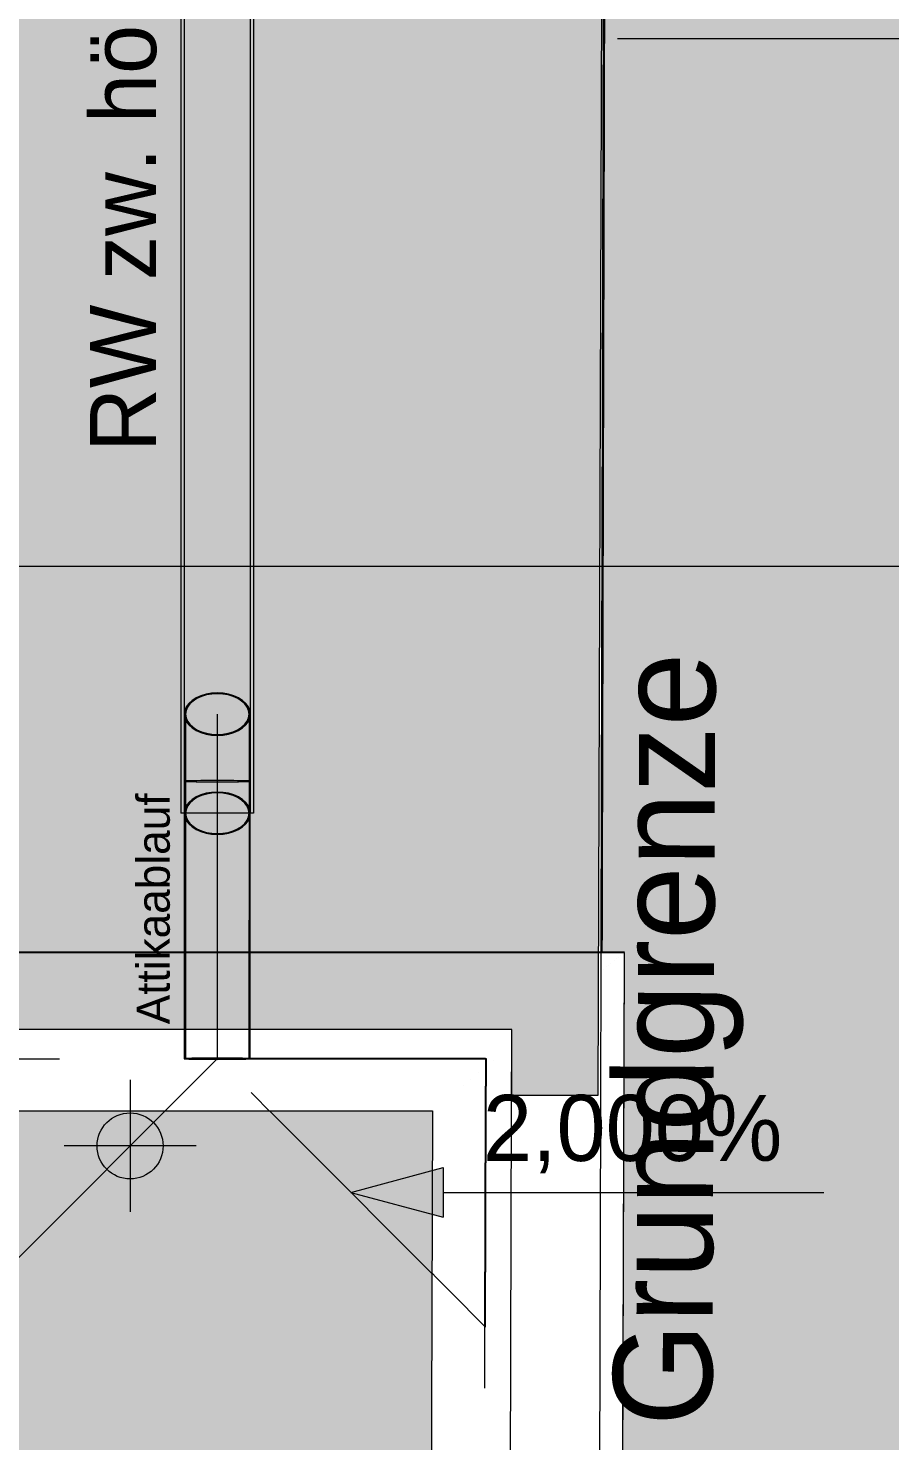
# Model space of a CAD drawing. Header units: metres. Extents: x -3 to 171, y -23 to 41.
# Drawn here: x 18.107 to 19.412, y -5.123 to -2.984 of the extents above; entities that cross this region are included whole.
import ezdxf

# ---------------------------------------------------------------- set-up
doc = ezdxf.new("R2010")
doc.units = ezdxf.units.M
doc.header["$MEASUREMENT"] = 0
doc.set_wipeout_variables(frame=1)
for name, pattern in [('Achse', [0.004, 0.002, -0.001, 0, -0.001]), ('Punkt 1_1', [0.075, 0.025, -0.05]), ('Strichlinie weit', [0.004, 0.003, -0.001]), ('Untersicht', [0.001, 0.0005, -0.0005]), ('Wipeout_Contour', [1, 0, -1])]:
    doc.linetypes.add(name, pattern=pattern)
for name, color, linetype in [('6._Dach PP STG1_1_000 Achsraster', 7, 'Continuous'), ('6._Dach PP STG1_1_140 Brüstung', 7, 'Continuous'), ('6._Dach PP STG1_1_210 Decke', 7, 'Continuous'), ('6._Dach PP STG1_1_220 Bodenaufbau - Außen_ Gefälle', 7, 'Continuous'), ('6._Dach PP STG1_1_221 Bodenaufbau - Abdichtung', 7, 'Continuous'), ('6._Dach PP STG1_1_330 Dachaufbau', 7, 'Continuous'), ('6._Dach PP STG1_1_611 Entwässerung', 7, 'Continuous'), ('6._Dach PP STG1_1_725 Nachbarbebauung', 7, 'Continuous'), ('6._Dach PP STG1_1_840 Baulinien', 7, 'Continuous'), ('6._Dach PP STG1_1_844 Umriss 2D', 7, 'Continuous'), ('6._Dach PP STG1_1_950 Polierplan Bemaßung', 7, 'Continuous'), ('6._Dach PP STG1_1_955 Polierplan Beschriftung', 7, 'Continuous')]:
    doc.layers.add(name, color=color, linetype=linetype)
doc.styles.add('ERSTELLTER_STIL_2', font='')
doc.styles.get('ERSTELLTER_STIL_2').set_extended_font_data('Eurostile')
doc.linetypes.add('Grenze Bundesland', pattern='A,0,[2,415_260415_PP_VA_1_9 DD STG11.Shx,S=1.5873e-05,R=0,X=0,Y=0],-0.003,0', length=0.003)
doc.linetypes.add('Grenze Grundstück', pattern='A,0,[1,415_260415_PP_VA_1_9 DD STG11.Shx,S=0.00031746,R=0,X=0,Y=0],-0.04,0', length=0.04)

msp = doc.modelspace()

# ---------------------------------------------------------------- hatches: boundary and pattern name
at = {"layer": '6._Dach PP STG1_1_220 Bodenaufbau - Außen_ Gefälle', "linetype": 'Continuous', "lineweight": 0, "true_color": 0x323232}
h = msp.add_hatch(color=250, dxfattribs=at)
h.paths.add_polyline_path([(6.565, -4.5433), (0.1867, -4.5433), (0.2083, -10.4546), (6.43, -10.4546), (6.43, -14.87), (12.38, -14.87), (12.38, -10.4546), (18.8202, -10.4546), (18.8399, -4.5433), (12.4199, -4.5433), (12.415, -1.67), (6.565, -1.67)])
h.paths.add_polyline_path([(6.495, -7.395), (8.015, -7.395), (8.015, -7.605), (8.745, -7.605), (8.745, -6.215), (7.975, -6.215), (7.975, -5.885), (8.745, -5.885), (8.745, -3.865), (11.105, -3.865), (11.105, -6.245), (11.105, -7.605), (11.5565, -7.605), (11.5565, -8.955), (6.495, -8.955)], flags=0)
at = {"layer": '6._Dach PP STG1_1_725 Nachbarbebauung', "linetype": 'Continuous', "lineweight": 0, "true_color": 0x1f1f1f}
msp.add_hatch(color=250, dxfattribs=at).paths.add_polyline_path([(18.9876, -0.0005), (18.958, -11.4452), (22.9775, -11.4791), (22.9775, -0.0038)])
at = {"layer": '6._Dach PP STG1_1_950 Polierplan Bemaßung', "linetype": 'Continuous', "lineweight": 0, "true_color": 0x000000}
msp.add_hatch(color=18, dxfattribs=at).paths.add_polyline_path([(18.2615, -4.6764), (18.2115, -4.6764), (18.2153, -4.6956), (18.2261, -4.7118), (18.2423, -4.7226), (18.2615, -4.7264)])

# ---------------------------------------------------------------- linework, layer by layer
at = {"layer": '6._Dach PP STG1_1_000 Achsraster', "color": 5, "linetype": 'Achse', "lineweight": 0, "ltscale": 1000}
msp.add_line((-1.5, -3), (21, -3), dxfattribs=at)
at = {"layer": '6._Dach PP STG1_1_210 Decke', "color": 7, "linetype": 'Continuous', "lineweight": 13, "ltscale": 1000, "true_color": 0xf4f4f4, "flags": 128}
msp.add_lwpolyline([(6.525, -4.5), (0.1465, -4.5), (0.1685, -10.5128), (6.39, -10.5128), (6.39, -14.87), (12.42, -14.87), (12.42, -10.4946), (18.82, -10.4946), (18.84, -4.5), (12.455, -4.5), (12.455, -1.6283), (6.525, -1.6283)], close=True, dxfattribs=at)
at = {"layer": '6._Dach PP STG1_1_220 Bodenaufbau - Außen_ Gefälle', "color": 7, "linetype": 'Continuous', "lineweight": 13, "ltscale": 1000, "flags": 128}
msp.add_lwpolyline([(6.565, -4.5433), (0.1867, -4.5433), (0.2083, -10.4546), (6.43, -10.4546), (6.43, -14.87), (12.38, -14.87), (12.38, -10.4546), (18.8202, -10.4546), (18.8399, -4.5433), (12.4199, -4.5433), (12.415, -1.67), (6.565, -1.67)], close=True, dxfattribs=at)
at = {"layer": '6._Dach PP STG1_1_611 Entwässerung', "color": 14, "linetype": 'Achse', "lineweight": 13, "ltscale": 1000, "true_color": 0xa80000}
msp.add_line((18.4486, -1.1327), (18.4486, -4.1727), dxfattribs=at)
at = {"layer": '6._Dach PP STG1_1_611 Entwässerung', "color": 171, "linetype": 'Continuous', "lineweight": 13, "ltscale": 1000, "true_color": 0x6c6cff}
for p, q in [((18.3437, -4.0227), (18.3437, -4.1727)), ((18.4437, -4.1727), (18.4437, -4.0227))]:
    msp.add_line(p, q, dxfattribs=at)
at = {"layer": '6._Dach PP STG1_1_611 Entwässerung', "color": 171, "linetype": 'Grenze Bundesland', "lineweight": 13, "ltscale": 1000, "true_color": 0x6c6cff}
for p, q in [((18.3457, -4.0227), (18.3457, -4.1727)), ((18.4417, -4.0227), (18.4417, -4.1727))]:
    msp.add_line(p, q, dxfattribs=at)
at = {"layer": '6._Dach PP STG1_1_611 Entwässerung', "color": 7, "linetype": 'Strichlinie weit', "lineweight": 13, "ltscale": 1000}
msp.add_line((18.3937, -4.0227), (18.3937, -4.1727), dxfattribs=at)
at = {"layer": '6._Dach PP STG1_1_611 Entwässerung', "color": 171, "linetype": 'Continuous', "lineweight": 13, "ltscale": 1000, "true_color": 0x6c6cff, "flags": 128}
for points in [[(18.3386, -1.1327), (18.3386, -4.1727)], [(18.3436, -1.1327), (18.3436, -4.1727)], [(18.4436, -1.1327), (18.4436, -4.1727)], [(18.4486, -1.1327), (18.4486, -4.1727)], [(18.3436, -4.1727), (18.3386, -4.1727)], [(18.4436, -4.1727), (18.3436, -4.1727)], [(18.4486, -4.1727), (18.4436, -4.1727)]]:
    msp.add_lwpolyline(points, dxfattribs=at)
for points in [[(18.3937, -4.0549), (18.4024, -4.0544), (18.4108, -4.0529), (18.4187, -4.0506), (18.4258, -4.0473), (18.432, -4.0434), (18.437, -4.0388), (18.4407, -4.0337), (18.4429, -4.0283), (18.4437, -4.0227), (18.4429, -4.0171), (18.4407, -4.0117), (18.437, -4.0066), (18.432, -4.0021), (18.4258, -3.9981), (18.4187, -3.9949), (18.4108, -3.9925), (18.4024, -3.9911), (18.3937, -3.9906), (18.385, -3.9911), (18.3766, -3.9925), (18.3687, -3.9949), (18.3616, -3.9981), (18.3554, -4.0021), (18.3504, -4.0066), (18.3467, -4.0117), (18.3445, -4.0171), (18.3437, -4.0227), (18.3445, -4.0283), (18.3467, -4.0337), (18.3504, -4.0388), (18.3554, -4.0434), (18.3616, -4.0473), (18.3687, -4.0505), (18.3766, -4.0529), (18.385, -4.0544)], [(18.3937, -4.1253), (18.4024, -4.1252), (18.4108, -4.1252), (18.4187, -4.1251), (18.4258, -4.125), (18.432, -4.1249), (18.437, -4.1248), (18.4407, -4.1246), (18.4429, -4.1244), (18.4437, -4.1243), (18.4429, -4.1241), (18.4407, -4.1239), (18.437, -4.1238), (18.432, -4.1236), (18.4258, -4.1235), (18.4187, -4.1234), (18.4108, -4.1233), (18.4024, -4.1233), (18.3937, -4.1233), (18.385, -4.1233), (18.3766, -4.1233), (18.3687, -4.1234), (18.3615, -4.1235), (18.3554, -4.1236), (18.3504, -4.1238), (18.3467, -4.1239), (18.3444, -4.1241), (18.3437, -4.1243), (18.3444, -4.1244), (18.3467, -4.1246), (18.3504, -4.1248), (18.3554, -4.1249), (18.3615, -4.125), (18.3687, -4.1251), (18.3766, -4.1252), (18.385, -4.1252)]]:
    msp.add_lwpolyline(points, close=True, dxfattribs=at)
at = {"layer": '6._Dach PP STG1_1_611 Entwässerung', "color": 171, "linetype": 'Strichlinie weit', "lineweight": 13, "ltscale": 1000, "true_color": 0x6c6cff, "flags": 128}
for points in [[(18.3937, -4.0536), (18.402, -4.0531), (18.4101, -4.0517), (18.4177, -4.0494), (18.4245, -4.0464), (18.4305, -4.0426), (18.4353, -4.0381), (18.4388, -4.0333), (18.441, -4.0281), (18.4417, -4.0227), (18.441, -4.0174), (18.4388, -4.0122), (18.4353, -4.0073), (18.4305, -4.0029), (18.4246, -3.9991), (18.4177, -3.996), (18.4101, -3.9937), (18.402, -3.9923), (18.3937, -3.9919), (18.3854, -3.9923), (18.3773, -3.9937), (18.3697, -3.996), (18.3628, -3.9991), (18.3569, -4.0029), (18.3521, -4.0073), (18.3486, -4.0122), (18.3464, -4.0174), (18.3457, -4.0227), (18.3464, -4.0281), (18.3486, -4.0333), (18.3521, -4.0381), (18.3569, -4.0425), (18.3628, -4.0463), (18.3697, -4.0494), (18.3773, -4.0517), (18.3854, -4.0531)], [(18.3937, -4.1252), (18.402, -4.1252), (18.4101, -4.1252), (18.4177, -4.1251), (18.4245, -4.125), (18.4305, -4.1249), (18.4353, -4.1247), (18.4388, -4.1246), (18.441, -4.1244), (18.4417, -4.1243), (18.441, -4.1241), (18.4388, -4.1239), (18.4353, -4.1238), (18.4305, -4.1236), (18.4245, -4.1235), (18.4177, -4.1234), (18.4101, -4.1234), (18.402, -4.1233), (18.3937, -4.1233), (18.3854, -4.1233), (18.3773, -4.1234), (18.3697, -4.1234), (18.3628, -4.1235), (18.3569, -4.1236), (18.3521, -4.1238), (18.3486, -4.1239), (18.3464, -4.1241), (18.3457, -4.1243), (18.3464, -4.1244), (18.3486, -4.1246), (18.3521, -4.1247), (18.3569, -4.1249), (18.3628, -4.125), (18.3697, -4.1251), (18.3773, -4.1252), (18.3854, -4.1252)], [(18.3937, -4.2049), (18.4024, -4.2044), (18.4108, -4.2029), (18.4187, -4.2006), (18.4258, -4.1973), (18.432, -4.1934), (18.437, -4.1888), (18.4407, -4.1837), (18.4429, -4.1783), (18.4437, -4.1727), (18.4429, -4.1671), (18.4407, -4.1617), (18.437, -4.1566), (18.432, -4.1521), (18.4258, -4.1481), (18.4187, -4.1449), (18.4108, -4.1425), (18.4024, -4.1411), (18.3937, -4.1406), (18.385, -4.1411), (18.3766, -4.1425), (18.3687, -4.1449), (18.3615, -4.1481), (18.3554, -4.1521), (18.3504, -4.1566), (18.3467, -4.1617), (18.3444, -4.1671), (18.3437, -4.1727), (18.3444, -4.1783), (18.3467, -4.1837), (18.3504, -4.1888), (18.3554, -4.1934), (18.3615, -4.1973), (18.3687, -4.2005), (18.3766, -4.2029), (18.385, -4.2044)], [(18.3937, -4.2036), (18.402, -4.2031), (18.4101, -4.2017), (18.4177, -4.1994), (18.4245, -4.1964), (18.4305, -4.1926), (18.4353, -4.1881), (18.4388, -4.1833), (18.441, -4.1781), (18.4417, -4.1727), (18.441, -4.1674), (18.4388, -4.1622), (18.4353, -4.1573), (18.4305, -4.1529), (18.4245, -4.1491), (18.4177, -4.146), (18.4101, -4.1437), (18.402, -4.1423), (18.3937, -4.1419), (18.3854, -4.1423), (18.3773, -4.1437), (18.3697, -4.146), (18.3628, -4.1491), (18.3569, -4.1529), (18.3521, -4.1573), (18.3486, -4.1622), (18.3464, -4.1674), (18.3457, -4.1727), (18.3464, -4.1781), (18.3486, -4.1833), (18.3521, -4.1881), (18.3569, -4.1925), (18.3628, -4.1963), (18.3697, -4.1994), (18.3773, -4.2017), (18.3853, -4.2031)]]:
    msp.add_lwpolyline(points, close=True, dxfattribs=at)
at = {"layer": '6._Dach PP STG1_1_725 Nachbarbebauung', "color": 8, "linetype": 'Continuous', "lineweight": 13, "ltscale": 1000, "flags": 128}
msp.add_lwpolyline([(22.9775, -0.0038), (18.9876, -0.0005), (18.958, -11.4452), (22.9775, -11.4791)], dxfattribs=at)
at = {"layer": '6._Dach PP STG1_1_950 Polierplan Bemaßung', "color": 3, "linetype": 'Punkt 1_1', "lineweight": 0, "ltscale": 1000}
msp.add_line((0.4516, -3.7987), (22.9775, -3.7987), dxfattribs=at)
at = {"layer": '6._Dach PP STG1_1_950 Polierplan Bemaßung', "color": 7, "linetype": 'Continuous', "lineweight": 13, "ltscale": 1000}
msp.add_line((18.3615, -4.6764), (18.1615, -4.6764), dxfattribs=at)

# ---------------------------------------------------------------- texts
at = {"layer": '6._Dach PP STG1_1_955 Polierplan Beschriftung', "color": 7, "linetype": 'Continuous', "lineweight": 13, "insert": (18.3311, -3.6256), "char_height": 0.1, "attachment_point": 7, "rotation": 90, "style": 'ERSTELLTER_STIL_2'}
msp.add_mtext('\\A1;{\\pql;\\fEurostile|b0|i0|c0|p0;\\W1.000000;RW zw. höheren Stehfalzen geleitet}', dxfattribs=at)

# ---------------------------------------------------------------- next in the draw order: wipeouts: each hides what was drawn before it
at = {"color": 254, "linetype": 'Wipeout_Contour', "lineweight": 0, "ltscale": 58.401606}
msp.add_wipeout([(18.7195, -4.6234), (19.0102, -4.3834), (18.7203, -4.3834)], dxfattribs=at).dxf.layer = '6._Dach PP STG1_1_140 Brüstung'

# ---------------------------------------------------------------- next in the draw order: wipeouts: each hides what was drawn before it
at = {"color": 254, "linetype": 'Wipeout_Contour', "lineweight": 0, "ltscale": 81.987226}
msp.add_wipeout([(18.7195, -4.6234), (18.7004, -10.3745), (18.9903, -10.3745), (19.0095, -4.6234)], dxfattribs=at).dxf.layer = '6._Dach PP STG1_1_140 Brüstung'

# ---------------------------------------------------------------- next in the draw order: hatches: boundary and pattern name
at = {"layer": '6._Dach PP STG1_1_950 Polierplan Bemaßung', "linetype": 'Continuous', "lineweight": 13, "true_color": 0x6c6cff}
msp.add_hatch(color=171, dxfattribs=at).paths.add_polyline_path([(18.5961, -4.7467), (18.736, -4.7842), (18.736, -4.7092)])

# ---------------------------------------------------------------- next in the draw order: linework, layer by layer
at = {"layer": '6._Dach PP STG1_1_221 Bodenaufbau - Abdichtung', "color": 171, "linetype": 'Untersicht', "lineweight": 13, "ltscale": 1000, "true_color": 0x6c6cff, "flags": 128}
msp.add_lwpolyline([(18.7985, -4.9491), (18.7995, -4.9501), (18.7999, -4.9505)], dxfattribs=at)
at = {"layer": '6._Dach PP STG1_1_950 Polierplan Bemaßung', "color": 171, "linetype": 'Continuous', "lineweight": 13, "ltscale": 1000, "true_color": 0x6c6cff}
for p, q in [((18.5961, -4.7467), (18.736, -4.7092)), ((18.736, -4.7092), (18.736, -4.7842)), ((18.5961, -4.7467), (18.736, -4.7842)), ((18.736, -4.7467), (18.7961, -4.7467))]:
    msp.add_line(p, q, dxfattribs=at)

# ---------------------------------------------------------------- next in the draw order: wipeouts: each hides what was drawn before it
at = {"color": 254, "linetype": 'Wipeout_Contour', "lineweight": 0, "ltscale": 58.004262}
msp.add_wipeout([(18.7195, -4.6234), (19.0095, -4.6234), (19.0103, -4.3834)], dxfattribs=at).dxf.layer = '6._Dach PP STG1_1_140 Brüstung'

# ---------------------------------------------------------------- next in the draw order: linework, layer by layer
at = {"layer": '6._Dach PP STG1_1_140 Brüstung', "color": 7, "linetype": 'Continuous', "lineweight": 18, "ltscale": 1000, "flags": 128}
msp.add_lwpolyline([(18.7195, -4.6234), (18.7004, -10.3745)], dxfattribs=at)
at = {"layer": '6._Dach PP STG1_1_221 Bodenaufbau - Abdichtung', "color": 171, "linetype": 'Untersicht', "lineweight": 13, "ltscale": 1000, "true_color": 0x6c6cff, "flags": 128}
for points in [[(18.7999, -4.5433), (18.79, -7.499)], [(18.7999, -4.5443), (18.7985, -4.9491)], [(18.8013, -4.5443), (18.7999, -4.5443)], [(18.7999, -4.9505), (18.8013, -4.5443)]]:
    msp.add_lwpolyline(points, dxfattribs=at)
at = {"layer": '6._Dach PP STG1_1_330 Dachaufbau', "color": 7, "linetype": 'Continuous', "lineweight": 18, "ltscale": 1000, "flags": 128}
msp.add_lwpolyline([(18.8397, -4.6), (18.8399, -4.5433), (18.84, -4.5)], dxfattribs=at)

# ---------------------------------------------------------------- next in the draw order: wipeouts: each hides what was drawn before it
at = {"color": 254, "linetype": 'Wipeout_Contour', "lineweight": 0, "ltscale": 60.110876}
msp.add_wipeout([(19.0103, -4.3834), (18.9895, -10.6145), (19.0105, -4.3834)], dxfattribs=at).dxf.layer = '6._Dach PP STG1_1_140 Brüstung'

# ---------------------------------------------------------------- next in the draw order: linework, layer by layer
at = {"layer": '6._Dach PP STG1_1_140 Brüstung', "color": 7, "linetype": 'Continuous', "lineweight": 18, "ltscale": 1000}
for q in [(18.9895, -10.6145), (19.0102, -4.3834)]:
    msp.add_line((19.0103, -4.3834), q, dxfattribs=at)
at = {"layer": '6._Dach PP STG1_1_140 Brüstung', "color": 7, "linetype": 'Continuous', "lineweight": 18, "ltscale": 1000, "flags": 128}
msp.add_lwpolyline([(18.9897, -10.6145), (19.0105, -4.3834)], dxfattribs=at)
at = {"layer": '6._Dach PP STG1_1_950 Polierplan Bemaßung', "color": 171, "linetype": 'Continuous', "lineweight": 13, "ltscale": 1000, "true_color": 0x6c6cff}
msp.add_line((18.7961, -4.7467), (19.3124, -4.7467), dxfattribs=at)

# ---------------------------------------------------------------- next in the draw order: texts
at = {"layer": '6._Dach PP STG1_1_950 Polierplan Bemaßung', "color": 171, "linetype": 'Continuous', "lineweight": 13, "true_color": 0x6c6cff, "insert": (18.7961, -4.7177), "char_height": 0.1, "attachment_point": 7, "style": 'ERSTELLTER_STIL_2'}
msp.add_mtext('\\A1;{\\pql;\\fEurostile|b0|i0|c0|p0;\\W1.000000;2,000\\fEurostile|b0|i0|c0|p0;\\W1.000000;%}', dxfattribs=at)

# ---------------------------------------------------------------- next in the draw order: wipeouts: each hides what was drawn before it
at = {"color": 254, "linetype": 'Wipeout_Contour', "lineweight": 0, "ltscale": 65.585994}
msp.add_wipeout([(12.6948, -4.6234), (18.7195, -4.6234), (18.7203, -4.3834), (12.6948, -4.3834)], dxfattribs=at).dxf.layer = '6._Dach PP STG1_1_140 Brüstung'

# ---------------------------------------------------------------- next in the draw order: hatches: boundary and pattern name
at = {"layer": '6._Dach PP STG1_1_950 Polierplan Bemaßung', "linetype": 'Continuous', "lineweight": 0, "true_color": 0x000000}
msp.add_hatch(color=18, dxfattribs=at).paths.add_polyline_path([(18.2615, -4.6764), (18.3115, -4.6764), (18.3077, -4.6573), (18.2968, -4.6411), (18.2806, -4.6302), (18.2615, -4.6264)])

# ---------------------------------------------------------------- next in the draw order: linework, layer by layer
at = {"layer": '6._Dach PP STG1_1_140 Brüstung', "color": 7, "linetype": 'Continuous', "lineweight": 18, "ltscale": 1000, "flags": 128}
msp.add_lwpolyline([(12.285, -4.6234), (18.7195, -4.6234)], dxfattribs=at)
at = {"layer": '6._Dach PP STG1_1_221 Bodenaufbau - Abdichtung', "color": 171, "linetype": 'Untersicht', "lineweight": 13, "ltscale": 1000, "true_color": 0x6c6cff, "flags": 128}
for points in [[(12.415, -4.5433), (18.7999, -4.5433)], [(18.3936, -4.5443), (15.6545, -7.2834)], [(15.6545, -4.5443), (18.3936, -4.5443)], [(18.3936, -4.5443), (18.7999, -4.5443)], [(18.7985, -4.9491), (18.3936, -4.5443)]]:
    msp.add_lwpolyline(points, dxfattribs=at)
at = {"layer": '6._Dach PP STG1_1_330 Dachaufbau', "color": 7, "linetype": 'Continuous', "lineweight": 18, "ltscale": 1000, "flags": 128}
msp.add_lwpolyline([(18.84, -4.5), (12.655, -4.5)], dxfattribs=at)
at = {"layer": '6._Dach PP STG1_1_611 Entwässerung', "color": 171, "linetype": 'Strichlinie weit', "lineweight": 13, "ltscale": 1000, "true_color": 0x6c6cff, "flags": 128}
for points in [[(18.3936, -4.5453), (18.4023, -4.5452), (18.4107, -4.5452), (18.4186, -4.5451), (18.4258, -4.545), (18.4319, -4.5449), (18.4369, -4.5448), (18.4406, -4.5446), (18.4429, -4.5444), (18.4436, -4.5443), (18.4429, -4.5441), (18.4406, -4.5439), (18.4369, -4.5438), (18.4319, -4.5436), (18.4258, -4.5435), (18.4186, -4.5434), (18.4107, -4.5433), (18.4023, -4.5433), (18.3936, -4.5433), (18.385, -4.5433), (18.3765, -4.5433), (18.3686, -4.5434), (18.3615, -4.5435), (18.3553, -4.5436), (18.3503, -4.5438), (18.3467, -4.5439), (18.3444, -4.5441), (18.3436, -4.5443), (18.3444, -4.5444), (18.3467, -4.5446), (18.3503, -4.5448), (18.3553, -4.5449), (18.3615, -4.545), (18.3686, -4.5451), (18.3765, -4.5452), (18.385, -4.5452)], [(18.3936, -4.5452), (18.402, -4.5452), (18.4101, -4.5452), (18.4176, -4.5451), (18.4245, -4.545), (18.4304, -4.5449), (18.4352, -4.5447), (18.4387, -4.5446), (18.4409, -4.5444), (18.4416, -4.5443), (18.4409, -4.5441), (18.4387, -4.5439), (18.4352, -4.5438), (18.4304, -4.5436), (18.4245, -4.5435), (18.4176, -4.5434), (18.4101, -4.5434), (18.402, -4.5433), (18.3936, -4.5433), (18.3853, -4.5433), (18.3772, -4.5434), (18.3696, -4.5434), (18.3628, -4.5435), (18.3569, -4.5436), (18.3521, -4.5438), (18.3485, -4.5439), (18.3464, -4.5441), (18.3456, -4.5443), (18.3464, -4.5444), (18.3485, -4.5446), (18.3521, -4.5447), (18.3569, -4.5449), (18.3628, -4.545), (18.3696, -4.5451), (18.3772, -4.5452), (18.3853, -4.5452)]]:
    msp.add_lwpolyline(points, close=True, dxfattribs=at)
at = {"layer": '6._Dach PP STG1_1_950 Polierplan Bemaßung', "color": 7, "linetype": 'Continuous', "lineweight": 13, "ltscale": 1000}
msp.add_line((18.2615, -4.5764), (18.2615, -4.7764), dxfattribs=at)
msp.add_circle((18.2615, -4.6764), 0.05, dxfattribs=at)

# ---------------------------------------------------------------- next in the draw order: wipeouts: each hides what was drawn before it
at = {"color": 254, "linetype": 'Wipeout_Contour', "lineweight": 0, "ltscale": 47.098982}
msp.add_wipeout([(12.695, -4.3834), (19.0102, -4.3834), (12.695, -4.3832)], dxfattribs=at).dxf.layer = '6._Dach PP STG1_1_140 Brüstung'

# ---------------------------------------------------------------- next in the draw order: hatches: boundary and pattern name
at = {"layer": '6._Dach PP STG1_1_330 Dachaufbau', "linetype": 'Continuous', "lineweight": 0, "true_color": 0x000000}
h = msp.add_hatch(color=18, dxfattribs=at)
h.paths.add_polyline_path([(18.84, -4.5), (18.8399, -4.5433), (18.8397, -4.6), (18.9704, -4.6), (18.986, 0.07), (17.955, 0.07), (17.955, -0.7715), (16.205, -0.7715), (16.205, 0.07), (15.195, 0.07), (15.195, -0.4), (15.505, -0.4), (15.505, -0.7353), (12.655, -0.7353), (12.655, -4.5)])
h.paths.add_polyline_path([(17.93, -3.7987), (16.23, -3.7987), (16.23, -2.1975), (17.93, -2.1975)], flags=0)
h.paths.add_polyline_path([(14.9919, -2.1975), (14.9919, -3.7987), (13.2919, -3.7987), (13.2919, -2.1975)], flags=0)

# ---------------------------------------------------------------- next in the draw order: linework, layer by layer
at = {"layer": '6._Dach PP STG1_1_140 Brüstung', "color": 7, "linetype": 'Continuous', "lineweight": 18, "ltscale": 1000}
for p in [(12.695, -4.3834), (19.0103, -4.3834)]:
    msp.add_line(p, (19.0102, -4.3834), dxfattribs=at)
at = {"layer": '6._Dach PP STG1_1_140 Brüstung', "color": 7, "linetype": 'Continuous', "lineweight": 18, "ltscale": 1000, "flags": 128}
msp.add_lwpolyline([(19.0105, -4.3832), (12.695, -4.3832)], dxfattribs=at)
at = {"layer": '6._Dach PP STG1_1_611 Entwässerung', "color": 171, "linetype": 'Continuous', "lineweight": 13, "ltscale": 1000, "true_color": 0x6c6cff}
for p, q in [((18.3437, -4.1243), (18.3436, -4.5443)), ((18.4436, -4.5443), (18.4437, -4.1243))]:
    msp.add_line(p, q, dxfattribs=at)
at = {"layer": '6._Dach PP STG1_1_611 Entwässerung', "color": 171, "linetype": 'Grenze Bundesland', "lineweight": 13, "ltscale": 1000, "true_color": 0x6c6cff}
for p, q in [((18.3457, -4.1243), (18.3456, -4.5443)), ((18.4417, -4.1243), (18.4416, -4.5443))]:
    msp.add_line(p, q, dxfattribs=at)
at = {"layer": '6._Dach PP STG1_1_611 Entwässerung', "color": 7, "linetype": 'Strichlinie weit', "lineweight": 13, "ltscale": 1000}
msp.add_line((18.3937, -4.1243), (18.3936, -4.5443), dxfattribs=at)
at = {"layer": '6._Dach PP STG1_1_611 Entwässerung', "color": 5, "linetype": 'Continuous', "lineweight": 13, "ltscale": 1000, "flags": 128}
msp.add_lwpolyline([(1.085, -10.5), (6.39, -10.5), (6.39, -14.87), (12.42, -14.87), (12.42, -10.5), (18.82, -10.5), (18.84, -4.5), (12.525, -4.5), (12.525, -1.7177), (6.455, -1.7177), (6.455, -4.5), (1.085, -4.5)], close=True, dxfattribs=at)
at = {"layer": '6._Dach PP STG1_1_840 Baulinien', "color": 76, "linetype": 'Grenze Grundstück', "lineweight": 13, "ltscale": 1000, "true_color": 0x3f7f02, "flags": 128}
msp.add_lwpolyline([(0.0612, -22.5231), (0.0564, -12.2031), (0, -0.0002), (18.985, -0.0012), (18.958, -11.4452), (18.9035, -19.5703), (18.8897, -22.5231)], dxfattribs=at)

# ---------------------------------------------------------------- next in the draw order: texts
at = {"layer": '6._Dach PP STG1_1_844 Umriss 2D', "color": 76, "linetype": 'Continuous', "lineweight": 13, "true_color": 0x3f7f02, "insert": (19.0934, -4.5151), "char_height": 0.15, "attachment_point": 5, "rotation": 89.7458, "style": 'ERSTELLTER_STIL_2'}
msp.add_mtext('\\A1;{\\pqc;\\fEurostile|b0|i0|c0|p0;\\W1.000000;Grundgrenze}', dxfattribs=at)
at = {"layer": '6._Dach PP STG1_1_955 Polierplan Beschriftung', "color": 171, "linetype": 'Continuous', "lineweight": 13, "true_color": 0x6c6cff, "insert": (18.3223, -4.4922), "char_height": 0.05, "attachment_point": 7, "rotation": 90, "style": 'ERSTELLTER_STIL_2'}
msp.add_mtext('\\A1;{\\pql;\\fEurostile|b0|i0|c0|p0;\\W1.000000;Attikaablauf}', dxfattribs=at)

# ---------------------------------------------------------------- next in the draw order: wipeouts: each hides what was drawn before it
at = {"color": 254, "linetype": 'Wipeout_Contour', "lineweight": 0, "ltscale": 56.910873}
msp.add_wipeout([(18.986, 0.07), (18.9704, -4.6), (18.9861, 0.07)], dxfattribs=at).dxf.layer = '6._Dach PP STG1_1_330 Dachaufbau'

# ---------------------------------------------------------------- next in the draw order: linework, layer by layer
at = {"layer": '6._Dach PP STG1_1_330 Dachaufbau', "color": 7, "linetype": 'Continuous', "lineweight": 18, "ltscale": 1000, "flags": 128}
for points in [[(18.986, 0.07), (18.9704, -4.6)], [(18.9707, -4.6), (18.9863, 0.07)], [(18.9704, -4.6), (18.8397, -4.6)]]:
    msp.add_lwpolyline(points, dxfattribs=at)

doc.saveas('drawing.dxf')
